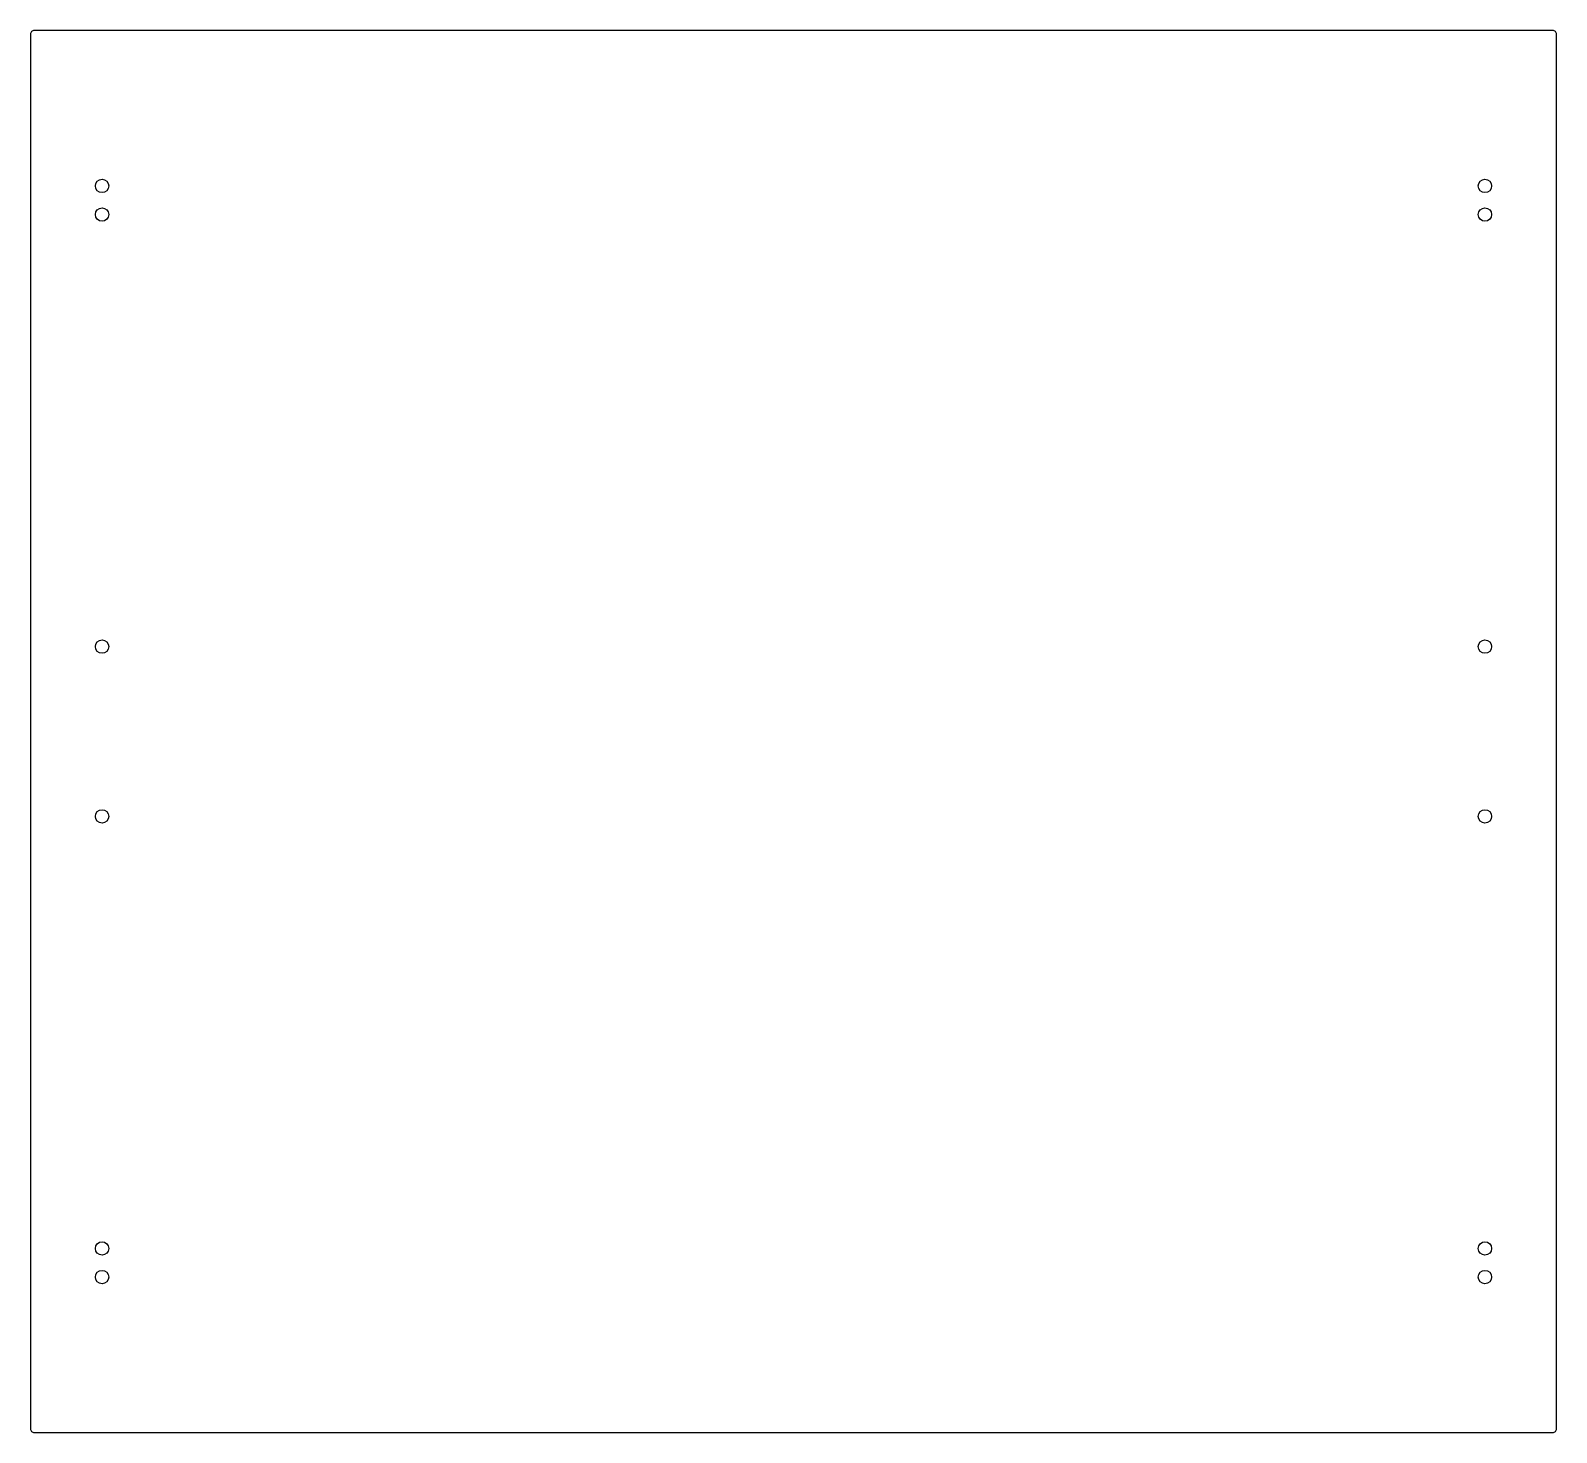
# Model space of a CAD drawing. Header units: millimetres. Extents: x -400 to 400, y -368 to 368.
import ezdxf

# ---------------------------------------------------------------- set-up
doc = ezdxf.new("R2010")
doc.units = ezdxf.units.MM
doc.layers.add('CUTOUTS', color=1, linetype='CONTINUOUS')
doc.layers.add('PERIMETER', color=5, linetype='CONTINUOUS')

msp = doc.modelspace()

# ---------------------------------------------------------------- linework, layer by layer
at = {"layer": 'CUTOUTS'}
for centre in [(-362.5, 286), (362.5, 286), (-362.5, 271), (362.5, 271), (362.5, 44.5), (-362.5, 44.5), (-362.5, -44.5), (362.5, -44.5), (-362.5, -271), (362.5, -271), (-362.5, -286), (362.5, -286)]:
    msp.add_circle(centre, 3.5, dxfattribs=at)
at = {"layer": 'PERIMETER'}
msp.add_lwpolyline([(398, 367.5), (-398, 367.5, 0.414214), (-400, 365.5), (-400, -365.5, 0.414214), (-398, -367.5), (398, -367.5, 0.414214), (400, -365.5), (400, 365.5, 0.414214)], format="xyb", close=True, dxfattribs=at)

doc.saveas('drawing.dxf')
